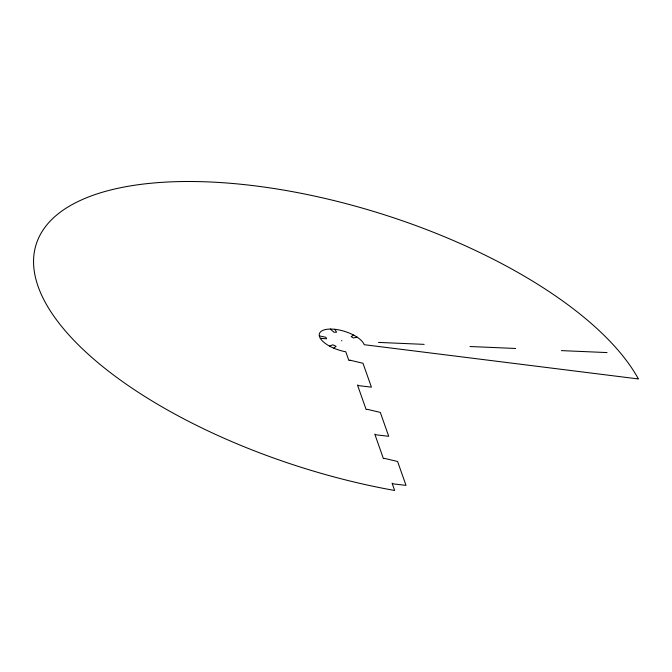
<?xml version="1.0" encoding="UTF-8"?>
<svg xmlns="http://www.w3.org/2000/svg" width="672" height="672" viewBox="0 0 672 672"><rect width="100%" height="100%" fill="white"/><g stroke="black" fill="none" stroke-linecap="round" stroke-linejoin="round"><path stroke-width="1.01" d="M333.799 348.18L336.067 346.29L332.842 344.803L329.524 346.105M353.64 335.093L351.137 336.622L353.447 337.974L357.059 337.109M320.309 338.318L326.6 338.797L325.92 337.302L319.318 335.882M330.389 329.062L333.9 332.228L336.605 332.203L334.807 329.297M607.034 352.573L561.38 350.616M515.651 348.474L469.997 346.517M424.141 344.366L378.487 342.409M341.897 340.771A1.949 0.806 17.5 0 1 341.51 340.662M349.969 360.184L348.827 360.419L345.778 351.775A23.57 9.778 17.5 0 1 319.57 336.798A23.57 9.778 17.5 0 1 337.94 329.75A23.57 9.778 17.5 0 1 364.216 344.702L638.4 378.949A320.569 132.938 17.5 0 0 267.817 187.589A320.569 132.938 17.5 0 0 40.16 291.766A320.569 132.938 17.5 0 0 394.649 490.484L392.087 483.202L393.565 483.907L406.014 485.377L397.597 461.488L384.577 458.405L383.426 458.64L374.791 434.12L376.27 434.834L388.727 436.304L380.31 412.415L367.29 409.324L366.139 409.567L357.479 384.98L358.957 385.686L371.414 387.156L362.989 363.266L349.969 360.184"/></g></svg>
